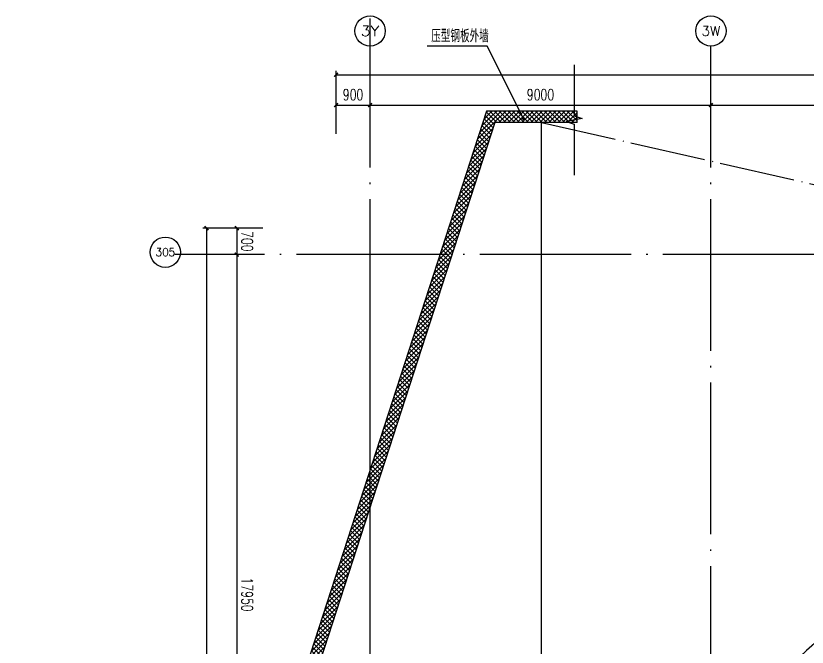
# Model space of a CAD drawing. Extents: x -1313754 to 847533, y 489853 to 941203.
# Drawn here: x -322210 to -301312, y 610357 to 627024 of the extents above; entities that cross this region are included whole.
import ezdxf
from ezdxf.enums import TextEntityAlignment as Align

# ---------------------------------------------------------------- set-up
doc = ezdxf.new("R2010")
doc.units = 0
doc.header["$LTSCALE"] = 1000
doc.header["$MEASUREMENT"] = 0
doc.linetypes.add('DOTE', pattern=[2.42, 2, -0.2, 0.02, -0.2])
doc.layers.get('Defpoints').update_dxf_attribs({"color": 210})
for name, color, linetype in [('A-AXIS-D', 1, 'Continuous'), ('A-AXIS-DOTE', 14, 'DOTE'), ('A-LIN-V', 9, 'Continuous'), ('A-SFCE', 30, 'Continuous'), ('A-彩色打印层', 12, 'Continuous'), ('A1$0$ICONS', 3, 'Continuous'), ('AS-WALL', 40, 'Continuous'), ('PUB_HATCH', 8, 'Continuous'), ('PUB_TEXT', 7, 'Continuous'), ('SB_ZF消火栓', 10, 'Continuous'), ('SB_ZF消火栓M', 10, 'Continuous')]:
    doc.layers.add(name, color=color, linetype=linetype)
doc.styles.add('_TCH_AXIS', font='COMPLEX', dxfattribs={"bigfont": 'GBCBIG'})
doc.styles.add('_TCH_DIM', font='SIMPLEX', dxfattribs={"bigfont": 'GBCBIG'})
doc.styles.add('_TCH_DIM_T3', font='SIMPLEX', dxfattribs={"width": 0.705882, "bigfont": 'GBCBIG'})
doc.styles.add('A-DIM_T3', font='SIMPLEX', dxfattribs={"width": 0.705882, "bigfont": 'GBCBIG'})
doc.dimstyles.new('_TCH_ARCH&&100', dxfattribs={"dimtxt": 297.5, "dimasz": 100, "dimexe": 100, "dimexo": 100, "dimgap": 126.25, "dimtad": 1, "dimdec": 0, "dimzin": 0, "dimdsep": 46, "dimtxsty": '_TCH_DIM_T3', "dimblk": 'ARCHTICK', "dimcen": 0.09, "dimclrt": 7, "dimazin": 2, "dimtfac": 1, "dimtdec": 0, "dimtix": 1, "dimtmove": 2, "dimatfit": 3, "dimfxl": 0, "dimtolj": 1, "dimtzin": 0, "dimarcsym": 0})
doc.dimstyles.new('A-DIM&&100', dxfattribs={"dimtxt": 297.5, "dimasz": 100, "dimexe": 100, "dimexo": 100, "dimgap": 126.25, "dimtad": 1, "dimdec": 0, "dimzin": 0, "dimdsep": 46, "dimtxsty": 'A-DIM_T3', "dimblk": 'ARCHTICK', "dimcen": 0.09, "dimclrt": 7, "dimazin": 2, "dimtfac": 1, "dimtdec": 0, "dimtix": 1, "dimtmove": 2, "dimatfit": 3, "dimfxl": 0, "dimtolj": 1, "dimtzin": 0, "dimarcsym": 0})
pattern_1 = [(45, (60, 0), (-60.000061, 60.000061), []), (135, (60, 0), (-60.000061, -60.000061), [])]

# ---------------------------------------------------------------- blocks, each defined once
blk = doc.blocks.new('_ArchTick')
at = {"color": 0, "linetype": 'ByBlock', "const_width": 0.4}
blk.add_lwpolyline([(-0.5, -0.5), (0.5, 0.5)], dxfattribs=at)
blk = doc.blocks.new('*D1346')
at = {"layer": 'A-AXIS-D', "color": 0, "lineweight": -2}
for p, q in [((-94953, -183400), (-95739, -183400)), ((-95639, -183400), (-95639, -184100)), ((-94953, -184100), (-95739, -184100))]:
    blk.add_line(p, q, dxfattribs=at)
at = {"layer": 'Defpoints', "color": 0}
for p in [(-94853, -183400), (-95639, -184100), (-94853, -184100)]:
    blk.add_point(p, dxfattribs=at)
at = {"layer": 'A-AXIS-D', "color": 0, "lineweight": -2, "xscale": 100, "yscale": 100, "zscale": 100}
for p, rotation in [((-95639, -183400), 90), ((-95639, -184100), 270)]:
    blk.add_blockref('_ArchTick', p, dxfattribs=dict(at, rotation=rotation))
at = {"layer": 'A-AXIS-D', "color": 7, "insert": (-95364, -183750), "char_height": 297.5, "attachment_point": 5, "rotation": 270, "style": 'A-DIM_T3'}
blk.add_mtext('\\A1;700', dxfattribs=at)
blk = doc.blocks.new('*D1347')
at = {"layer": 'A-AXIS-D', "color": 0, "lineweight": -2}
for p, q in [((-94953, -184100), (-95739, -184100)), ((-95639, -184100), (-95639, -202050)), ((-94953, -202050), (-95739, -202050))]:
    blk.add_line(p, q, dxfattribs=at)
at = {"layer": 'Defpoints', "color": 0}
for p in [(-94853, -184100), (-95639, -202050), (-94853, -202050)]:
    blk.add_point(p, dxfattribs=at)
at = {"layer": 'A-AXIS-D', "color": 0, "lineweight": -2, "xscale": 100, "yscale": 100, "zscale": 100}
for p, rotation in [((-95639, -184100), 90), ((-95639, -202050), 270)]:
    blk.add_blockref('_ArchTick', p, dxfattribs=dict(at, rotation=rotation))
at = {"layer": 'A-AXIS-D', "color": 7, "insert": (-95364, -193075), "char_height": 297.5, "attachment_point": 5, "rotation": 270, "style": 'A-DIM_T3'}
blk.add_mtext('\\A1;17950', dxfattribs=at)
blk = doc.blocks.new('*D1409')
at = {"layer": 'A-AXIS-D', "color": 0, "lineweight": -2}
for p, q in [((-95053, -183400), (-96539, -183400)), ((-96439, -183400), (-96439, -256600)), ((-95053, -256600), (-96539, -256600))]:
    blk.add_line(p, q, dxfattribs=at)
at = {"layer": 'Defpoints', "color": 0}
for p in [(-94953, -183400), (-96439, -256600), (-94953, -256600)]:
    blk.add_point(p, dxfattribs=at)
at = {"layer": 'A-AXIS-D', "color": 0, "lineweight": -2, "xscale": 100, "yscale": 100, "zscale": 100}
for p, rotation in [((-96439, -183400), 90), ((-96439, -256600), 270)]:
    blk.add_blockref('_ArchTick', p, dxfattribs=dict(at, rotation=rotation))
at = {"layer": 'A-AXIS-D', "color": 7, "insert": (-96164, -220000), "char_height": 297.5, "attachment_point": 5, "rotation": 270, "style": 'A-DIM_T3'}
blk.add_mtext('\\A1;73200', dxfattribs=at)
blk = doc.blocks.new('*D1410')
at = {"layer": 'A-AXIS-D', "color": 0, "lineweight": -2}
for p, q in [((-93018, -180910), (-93018, -180052)), ((-92118, -180910), (-92118, -180052)), ((-93018, -180152), (-92118, -180152))]:
    blk.add_line(p, q, dxfattribs=at)
at = {"layer": 'Defpoints', "color": 0}
for p in [(-92118, -180152), (-93018, -181010), (-92118, -181010)]:
    blk.add_point(p, dxfattribs=at)
at = {"layer": 'A-AXIS-D', "color": 0, "lineweight": -2, "xscale": 100, "yscale": 100, "zscale": 100, "rotation": 180}
blk.add_blockref('_ArchTick', (-93018, -180152), dxfattribs=at)
at = {"layer": 'A-AXIS-D', "color": 0, "lineweight": -2, "xscale": 100, "yscale": 100, "zscale": 100}
blk.add_blockref('_ArchTick', (-92118, -180152), dxfattribs=at)
at = {"layer": 'A-AXIS-D', "color": 7, "insert": (-92568, -179877), "char_height": 297.5, "attachment_point": 5, "style": '_TCH_DIM_T3'}
blk.add_mtext('\\A1;900', dxfattribs=at)
blk = doc.blocks.new('*D1411')
at = {"layer": 'A-AXIS-D', "color": 0, "lineweight": -2}
for p, q in [((-92118, -180910), (-92118, -180052)), ((-83118, -180910), (-83118, -180052)), ((-92118, -180152), (-83118, -180152))]:
    blk.add_line(p, q, dxfattribs=at)
at = {"layer": 'Defpoints', "color": 0}
for p in [(-83118, -180152), (-92118, -181010), (-83118, -181010)]:
    blk.add_point(p, dxfattribs=at)
at = {"layer": 'A-AXIS-D', "color": 0, "lineweight": -2, "xscale": 100, "yscale": 100, "zscale": 100, "rotation": 180}
blk.add_blockref('_ArchTick', (-92118, -180152), dxfattribs=at)
at = {"layer": 'A-AXIS-D', "color": 0, "lineweight": -2, "xscale": 100, "yscale": 100, "zscale": 100}
blk.add_blockref('_ArchTick', (-83118, -180152), dxfattribs=at)
at = {"layer": 'A-AXIS-D', "color": 7, "insert": (-87618, -179877), "char_height": 297.5, "attachment_point": 5, "style": '_TCH_DIM_T3'}
blk.add_mtext('\\A1;9000', dxfattribs=at)
blk = doc.blocks.new('*D1412')
at = {"layer": 'A-AXIS-D', "color": 0, "lineweight": -2}
for p, q in [((-83118, -180910), (-83118, -180052)), ((-74118, -180910), (-74118, -180052)), ((-83118, -180152), (-74118, -180152))]:
    blk.add_line(p, q, dxfattribs=at)
at = {"layer": 'Defpoints', "color": 0}
for p in [(-74118, -180152), (-83118, -181010), (-74118, -181010)]:
    blk.add_point(p, dxfattribs=at)
at = {"layer": 'A-AXIS-D', "color": 0, "lineweight": -2, "xscale": 100, "yscale": 100, "zscale": 100, "rotation": 180}
blk.add_blockref('_ArchTick', (-83118, -180152), dxfattribs=at)
at = {"layer": 'A-AXIS-D', "color": 0, "lineweight": -2, "xscale": 100, "yscale": 100, "zscale": 100}
blk.add_blockref('_ArchTick', (-74118, -180152), dxfattribs=at)
at = {"layer": 'A-AXIS-D', "color": 7, "insert": (-78618, -179877), "char_height": 297.5, "attachment_point": 5, "style": '_TCH_DIM_T3'}
blk.add_mtext('\\A1;9000', dxfattribs=at)
blk = doc.blocks.new('*D1433')
at = {"layer": 'A-AXIS-D', "color": 0, "lineweight": -2}
for p, q in [((-93018, -180810), (-93018, -179252)), ((92682, -180810), (92682, -179252)), ((-93018, -179352), (92682, -179352))]:
    blk.add_line(p, q, dxfattribs=at)
at = {"layer": 'Defpoints', "color": 0}
for p in [(92682, -179352), (-93018, -180910), (92682, -180910)]:
    blk.add_point(p, dxfattribs=at)
at = {"layer": 'A-AXIS-D', "color": 0, "lineweight": -2, "xscale": 100, "yscale": 100, "zscale": 100, "rotation": 180}
blk.add_blockref('_ArchTick', (-93018, -179352), dxfattribs=at)
at = {"layer": 'A-AXIS-D', "color": 0, "lineweight": -2, "xscale": 100, "yscale": 100, "zscale": 100}
blk.add_blockref('_ArchTick', (92682, -179352), dxfattribs=at)
at = {"layer": 'A-AXIS-D', "color": 7, "insert": (-168, -179077), "char_height": 297.5, "attachment_point": 5, "style": '_TCH_DIM_T3'}
blk.add_mtext('\\A1;185700', dxfattribs=at)
blk = doc.blocks.new('A$C5D961328')
at = {"layer": 'A-LIN-V', "ltscale": 500}
blk.add_circle((350, 40), 10001, dxfattribs=at)
blk = doc.blocks.new('we42342343234')
at = {"layer": 'SB_ZF消火栓M', "xscale": -1, "rotation": 270}
blk.add_blockref('A$C5D961328', (-294644, 602520), dxfattribs=at)
blk = doc.blocks.new('234243242332')
at = {"layer": 'SB_ZF消火栓'}
blk.add_blockref('we42342343234', (0, 0), dxfattribs=at)
blk = doc.blocks.new('dote')
at = {"layer": 'A-AXIS-D'}
for centre in [(-92117.8, -178196), (-83117.8, -178196), (-97524.5, -184035.7)]:
    blk.add_circle(centre, 400, dxfattribs=at)
at = {"layer": 'A-AXIS-DOTE', "ltscale": 2}
for p, q in [((-92117.8, -264080), (-92117.8, -177865)), ((-83117.8, -264080), (-83117.8, -178596)), ((98696.4, -184100), (-97273.6, -184100))]:
    blk.add_line(p, q, dxfattribs=at)
at = {"layer": 'PUB_TEXT', "style": '_TCH_AXIS'}
for s, height, p, p2 in [('3Y', 270.86, (-92362.9, -178331.5), (-91872.7, -178331.5)), ('3W', 255.29, (-83367, -178323.7), (-82868.6, -178323.7)), ('305', 206.28, (-97784.8, -184138.9), (-97264.2, -184138.9))]:
    blk.add_text(s, height=height, dxfattribs=at).set_placement(p, p2, align=Align.FIT)
at = {"layer": 'A-AXIS-D'}
for base, p1, p2, picture, middle in [((92682.2, -179352.2), (-93017.8, -180910.2), (92682.2, -180910.2), '*D1433', (-167.8, -179077.2)), ((-92117.8, -180152.2), (-93017.8, -181010.2), (-92117.8, -181010.2), '*D1410', (-92567.8, -179877.2)), ((-83117.8, -180152.2), (-92117.8, -181010.2), (-83117.8, -181010.2), '*D1411', (-87617.8, -179877.2)), ((-74117.8, -180152.2), (-83117.8, -181010.2), (-74117.8, -181010.2), '*D1412', (-78617.8, -179877.2))]:
    dim = blk.add_linear_dim(base=base, p1=p1, p2=p2, angle=0, dimstyle='_TCH_ARCH&&100', override={"dimgap": 0}, dxfattribs=at)
    dim.commit()
    dim.dimension.update_dxf_attribs({"geometry": picture, "text_midpoint": middle, "dimtype": 161})
for base, p1, p2, picture, middle in [((-96439.4, -256600.1), (-94953, -183400), (-94953, -256600.1), '*D1409', (-96164.4, -220000)), ((-95639.4, -184100), (-94853, -183400), (-94853, -184100), '*D1346', (-95364.4, -183750)), ((-95639.4, -202050), (-94853, -184100), (-94853, -202050), '*D1347', (-95364.4, -193075))]:
    dim = blk.add_linear_dim(base=base, p1=p1, p2=p2, angle=270, dimstyle='A-DIM&&100', override={"dimgap": 0}, dxfattribs=at)
    dim.commit()
    dim.dimension.update_dxf_attribs({"geometry": picture, "text_midpoint": middle, "dimtype": 161, "text_rotation": 270})

msp = doc.modelspace()

# ---------------------------------------------------------------- hatches: boundary and pattern name
at = {"layer": 'PUB_HATCH'}
h = msp.add_hatch(dxfattribs=at)
h.set_pattern_fill('多孔材料', color=256, scale=30, style=0)
h.set_pattern_definition(pattern_1)
h.paths.add_polyline_path([(-309561.9, 624210.1), (-309780, 624510.1), (-322210.2, 586199.9), (-321924.8, 586107.3)])
h = msp.add_hatch(dxfattribs=at)
h.set_pattern_fill('多孔材料', color=256, scale=30, style=0)
h.set_pattern_definition(pattern_1)
h.paths.add_polyline_path([(-307387.9, 624510.1), (-309780, 624510.1), (-309561.9, 624210.1), (-307387.9, 624210.1)])

# ---------------------------------------------------------------- linework, layer by layer
at = {"layer": 'A-AXIS-DOTE'}
msp.add_line((-308329.1, 624210.1), (-294754.2, 621120), dxfattribs=at)
at = {"layer": 'A-SFCE'}
msp.add_lwpolyline([(-308329.1, 587810.1), (-308329.1, 624210.1), (-309561.9, 624210.1), (-321372.4, 587810.1)], close=True, dxfattribs=at)
at = {"layer": 'A-彩色打印层'}
msp.add_line((-312854.2, 602770), (-312854.2, 620720), dxfattribs=at)
at = {"layer": 'A1$0$ICONS'}
for p, q in [((-309760, 626220), (-311343.9, 626220)), ((-308800, 624310), (-309760, 626220)), ((-308800, 624310), (-309760, 626220))]:
    msp.add_line(p, q, dxfattribs=at)
msp.add_lwpolyline([(-307463.3, 625730.1), (-307463.3, 624387.6), (-307253.3, 624311.1), (-307673.3, 624237.1), (-307463.3, 624162.6), (-307463.3, 622820.1)], dxfattribs=at)
at = {"layer": 'A1$0$ICONS', "const_width": 40}
msp.add_lwpolyline([(-308791, 624292.1, 1), (-308809, 624327.9, 1)], format="xyb", close=True, dxfattribs=at)
msp.add_lwpolyline([(-308791, 624292.1, 1), (-308809, 624327.9, 1)], format="xyb", close=True, dxfattribs=at)
at = {"layer": 'AS-WALL'}
for p, q in [((-309780, 624510.1), (-322210.2, 586199.9)), ((-307387.9, 624510.1), (-309780, 624510.1)), ((-307387.9, 624210.1), (-307387.9, 624510.1)), ((-309561.9, 624210.1), (-321924.8, 586107.3)), ((-307387.9, 624210.1), (-309561.9, 624210.1))]:
    msp.add_line(p, q, dxfattribs=at)

# ---------------------------------------------------------------- block references
msp.add_blockref('dote', (-220736.4, 804820), dxfattribs=at)
at = {"layer": 'SB_ZF消火栓', "linetype": 'Continuous'}
msp.add_blockref('234243242332', (0, 0), dxfattribs=at)

# ---------------------------------------------------------------- texts
at = {"layer": 'PUB_TEXT', "style": '_TCH_DIM'}
msp.add_text('压型钢板外墙', height=337.59, dxfattribs=at).set_placement((-311238.9, 626325))

doc.saveas('drawing.dxf')
